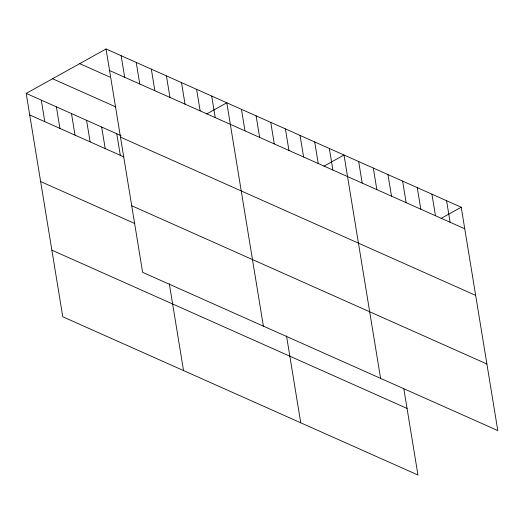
<?xml version="1.0" encoding="UTF-8"?>
<svg xmlns="http://www.w3.org/2000/svg" width="524" height="524" viewBox="0 0 524 524"><rect width="100%" height="100%" fill="white"/><g stroke="black" fill="none" stroke-linecap="round" stroke-linejoin="round"><path stroke-width="0.79" d="M403.86 388.926L417.956 475.019L62.775 316.771L26.2 93.41L106.045 48.981L461.225 207.229L497.8 430.59L142.62 272.342L106.045 48.981M206.698 113.977L226.8 102.789L263.382 326.151M323.904 166.2L344.013 155.006L380.588 378.367M441.116 218.416L461.225 207.229M109.568 70.537L464.755 228.785M79.694 63.646L109.883 77.094M52.551 78.751L115.804 106.929M26.2 93.41L121.083 135.683M120.474 137.137L475.661 295.379M29.73 114.966L123.893 156.918M131.714 205.749L486.894 363.997M40.636 181.559L134.799 223.512M51.869 250.171L407.056 408.419M446.572 200.705L450.103 222.255M431.92 194.175L435.451 215.731M417.268 187.644L420.798 209.2M402.615 181.121L406.146 202.67M387.97 174.59L391.494 196.146M373.317 168.066L376.848 189.616M358.665 161.536L362.195 183.092M329.36 148.482L332.891 170.038M314.708 141.952L318.238 163.508M300.062 135.428L303.586 156.977M285.41 128.897L288.94 150.453M270.757 122.367L274.288 143.923M256.105 115.843L259.635 137.399M286.523 335.923L300.75 422.796M241.453 109.313L244.983 130.869M211.709 96.062L215.24 117.618M196.611 89.335L200.142 110.892M181.52 82.609L185.044 104.165M166.422 75.888L169.953 97.438M151.325 69.161L154.855 90.711M136.233 62.435L139.764 83.991M169.311 283.707L183.538 370.573M121.136 55.708L124.666 77.264M116.773 133.764L120.304 155.314M101.676 127.037L105.206 148.587M86.578 120.31L90.108 141.866M71.487 113.584L75.017 135.14M56.389 106.857L59.919 128.413M41.298 100.136L44.822 121.686"/></g></svg>
